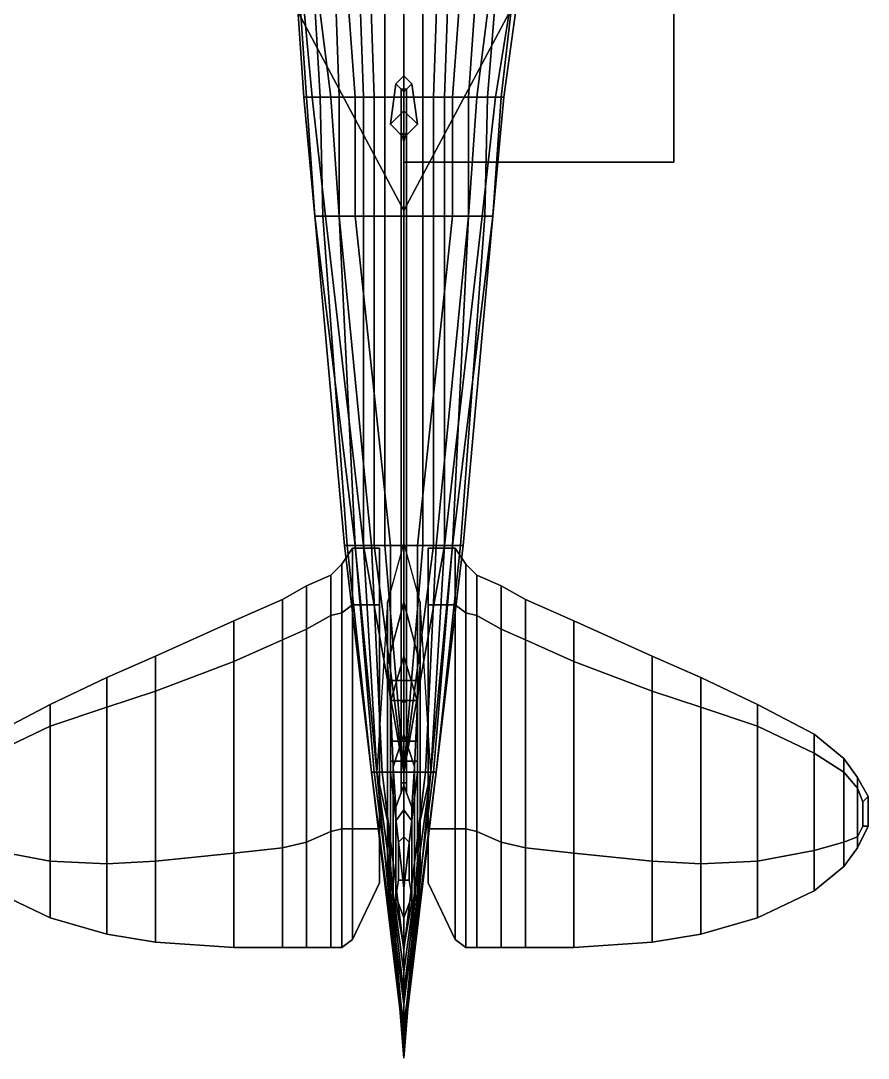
# Model space of a CAD drawing. Header units: millimetres. Extents: x -4.94 to 4.94, y -4.32 to 4.33.
# Drawn here: x -1.419 to 1.72, y -4.32 to -0.477 of the extents above; entities that cross this region are included whole.
import ezdxf

# ---------------------------------------------------------------- set-up
doc = ezdxf.new("R2010")
doc.units = ezdxf.units.MM
for name, color, linetype in [('shassis', 3, 'Continuous'), ('wheels', 2, 'Continuous'), ('wing1', 5, 'Continuous'), ('wing2', 1, 'Continuous')]:
    doc.layers.add(name, color=color, linetype=linetype)

msp = doc.modelspace()

# ---------------------------------------------------------------- linework, layer by layer
for points in [[(-0.43, 0.11, 1.77), (-0.42, 0.11, 1.5151), (-0.34, -0.76, 1.51), (-0.37, -0.76, 1.7)], [(-0.42, 0.11, 2), (-0.43, 0.11, 1.77), (-0.37, -0.76, 1.7), (-0.36, -0.76, 2.03)], [(-0.36, 0.11, 2.2), (-0.42, 0.11, 2), (-0.36, -0.76, 2.03), (-0.31, -0.76, 2.23)], [(-0.42, 0.11, 1.5151), (-0.38, 0.11, 1.3075), (-0.27, -0.76, 1.35), (-0.34, -0.76, 1.51)], [(-0.38, 0.11, 1.3075), (-0.2449, 0.11, 1.21), (-0.18, -0.76, 1.28), (-0.27, -0.76, 1.35)], [(-0.27, 0.11, 2.36), (-0.36, 0.11, 2.2), (-0.31, -0.76, 2.23), (-0.24, -0.76, 2.39)], [(-0.18, 0.11, 2.6), (-0.27, 0.11, 2.36), (-0.24, -0.76, 2.39), (-0.15, -0.76, 2.51)], [(-0.2449, 0.11, 1.21), (0, 0.11, 1.16), (0, -0.76, 1.24), (-0.18, -0.76, 1.28)], [(-0.14, 0.11, 2.65), (-0.18, 0.11, 2.6), (-0.15, -0.76, 2.51), (-0.11, -0.76, 2.53)], [(-0.07, 0.11, 2.69), (-0.14, 0.11, 2.65), (-0.11, -0.76, 2.53), (-0.07, -0.76, 2.56)], [(0, 0.11, 2.7), (-0.07, 0.11, 2.69), (-0.07, -0.76, 2.56), (0, -0.76, 2.57)], [(0.18, -0.76, 1.28), (0, -0.76, 1.24), (0, 0.11, 1.16), (0.2449, 0.11, 1.16)], [(0, -0.76, 2.57), (0.07, -0.76, 2.56), (0.07, 0.11, 2.69), (0, 0.11, 2.7)], [(0.07, -0.76, 2.56), (0.11, -0.76, 2.53), (0.14, 0.11, 2.65), (0.07, 0.11, 2.69)], [(0.11, -0.76, 2.53), (0.15, -0.76, 2.51), (0.18, 0.11, 2.6), (0.14, 0.11, 2.65)], [(0.15, -0.76, 2.51), (0.24, -0.76, 2.39), (0.3, 0.11, 2.36), (0.18, 0.11, 2.6)], [(0.27, -0.76, 1.35), (0.18, -0.76, 1.28), (0.2449, 0.11, 1.16), (0.38, 0.11, 1.3075)], [(0.24, -0.76, 2.39), (0.31, -0.76, 2.23), (0.38, 0.11, 2.22), (0.3, 0.11, 2.36)], [(0.34, -0.76, 1.51), (0.27, -0.76, 1.35), (0.38, 0.11, 1.3075), (0.48, 0.11, 1.5151)], [(0.31, -0.76, 2.23), (0.36, -0.76, 2.03), (0.46, 0.11, 2.04), (0.38, 0.11, 2.22)], [(0.37, -0.76, 1.7), (0.34, -0.76, 1.51), (0.48, 0.11, 1.5151), (0.49, 0.11, 1.77)], [(0.36, -0.76, 2.03), (0.37, -0.76, 1.7), (0.49, 0.11, 1.77), (0.46, 0.11, 2.04)], [(1, 0), (1, -1), (0, -1), (0, 0)], [(0, 0), (0, -1), (0, -1, 1), (0, 0, 1)], [(0, 0, 1), (0, -1, 1), (1, -1, 1), (1, 0, 1)], [(1, -1, 1), (1, -1), (1, 0), (1, 0, 1)], [(0, -0.81, 2.56), (-0.05, -0.86, 2.56), (-0.03, -0.71, 3.3), (0, -0.68, 3.3)], [(-0.03, -0.71, 3.3), (0, -0.74, 3.3), (0.03, -0.71, 3.3), (0, -0.68, 3.3)], [(0.05, -0.86, 2.56), (0, -0.81, 2.56), (0, -0.68, 3.3), (0.03, -0.71, 3.3)], [(-0.05, -0.86, 2.56), (0, -0.91, 2.56), (0, -0.74, 3.3), (-0.03, -0.71, 3.3)], [(0, -0.73, 3.3), (-0.01, -0.73, 3.29), (-0.01, -3.3, 3.39), (0, -3.3, 3.4)], [(-0.01, -0.73, 3.29), (0, -0.74, 3.28), (0, -3.3, 3.38), (-0.01, -3.3, 3.39)], [(0, -0.91, 2.56), (0.05, -0.86, 2.56), (0.03, -0.71, 3.3), (0, -0.74, 3.3)], [(0.01, -0.73, 3.29), (0, -0.73, 3.3), (0, -3.3, 3.4), (0.01, -3.3, 3.39)], [(0, -0.74, 3.28), (0.01, -0.73, 3.29), (0.01, -3.3, 3.39), (0, -3.3, 3.38)], [(-0.37, -0.76, 1.7), (-0.34, -0.76, 1.51), (-0.29, -1.2, 1.51), (-0.33, -1.2, 1.7)], [(-0.36, -0.76, 2.03), (-0.37, -0.76, 1.7), (-0.33, -1.2, 1.7), (-0.33, -1.2, 1.93)], [(-0.31, -0.76, 2.23), (-0.36, -0.76, 2.03), (-0.33, -1.2, 1.93), (-0.3, -1.2, 2.16)], [(-0.34, -0.76, 1.51), (-0.27, -0.76, 1.35), (-0.24, -1.2, 1.42), (-0.29, -1.2, 1.51)], [(-0.24, -0.76, 2.39), (-0.31, -0.76, 2.23), (-0.3, -1.2, 2.16), (-0.24, -1.2, 2.33)], [(-0.27, -0.76, 1.35), (-0.18, -0.76, 1.28), (-0.18, -1.2, 1.36), (-0.24, -1.2, 1.42)], [(-0.15, -0.76, 2.51), (-0.24, -0.76, 2.39), (-0.24, -1.2, 2.33), (-0.15, -1.2, 2.48)], [(-0.18, -0.76, 1.28), (0, -0.76, 1.24), (0, -1.2, 1.31), (-0.18, -1.2, 1.36)], [(-0.11, -0.76, 2.53), (-0.15, -0.76, 2.51), (-0.15, -1.2, 2.48), (-0.11, -1.2, 2.52)], [(-0.07, -0.76, 2.56), (-0.11, -0.76, 2.53), (-0.11, -1.2, 2.52), (-0.07, -1.2, 2.55)], [(0, -0.76, 2.57), (-0.07, -0.76, 2.56), (-0.07, -1.2, 2.55), (0, -1.2, 2.57)], [(0.18, -1.2, 1.36), (0, -1.2, 1.31), (0, -0.76, 1.24), (0.18, -0.76, 1.28)], [(0, -1.2, 2.57), (0.07, -1.2, 2.55), (0.07, -0.76, 2.56), (0, -0.76, 2.57)], [(0.07, -1.2, 2.55), (0.11, -1.2, 2.52), (0.11, -0.76, 2.53), (0.07, -0.76, 2.56)], [(0.11, -1.2, 2.52), (0.15, -1.2, 2.48), (0.15, -0.76, 2.51), (0.11, -0.76, 2.53)], [(0.15, -1.2, 2.48), (0.24, -1.2, 2.33), (0.24, -0.76, 2.39), (0.15, -0.76, 2.51)], [(0.24, -1.2, 1.42), (0.18, -1.2, 1.36), (0.18, -0.76, 1.28), (0.27, -0.76, 1.35)], [(0.29, -1.2, 1.51), (0.24, -1.2, 1.42), (0.27, -0.76, 1.35), (0.34, -0.76, 1.51)], [(0.24, -1.2, 2.33), (0.3, -1.2, 2.16), (0.31, -0.76, 2.23), (0.24, -0.76, 2.39)], [(0.33, -1.2, 1.7), (0.29, -1.2, 1.51), (0.34, -0.76, 1.51), (0.37, -0.76, 1.7)], [(0.3, -1.2, 2.16), (0.33, -1.2, 1.93), (0.36, -0.76, 2.03), (0.31, -0.76, 2.23)], [(0.33, -1.2, 1.93), (0.33, -1.2, 1.7), (0.37, -0.76, 1.7), (0.36, -0.76, 2.03)], [(0, -0.9, 2.5787), (-0.01, -0.89, 2.57), (-0.01, -3, 3.38), (0, -3, 3.39)], [(-0.01, -0.89, 2.57), (0, -0.93, 2.5613), (0, -3, 3.37), (-0.01, -3, 3.38)], [(0.01, -0.89, 2.57), (0, -0.9, 2.5787), (0, -3, 3.39), (0.01, -3, 3.38)], [(0, -0.93, 2.5613), (0.01, -0.89, 2.57), (0.01, -3, 3.38), (0, -3, 3.37)], [(0, -1, 1), (0, -1), (1, -1), (1, -1, 1)], [(-0.3, -1.2, 2.16), (-0.33, -1.2, 1.93), (-0.22, -2.42, 1.85), (-0.21, -2.42, 2.06)], [(-0.33, -1.2, 1.7), (-0.29, -1.2, 1.51), (-0.15, -2.42, 1.65), (-0.18, -2.42, 1.7)], [(-0.33, -1.2, 1.93), (-0.33, -1.2, 1.7), (-0.18, -2.42, 1.7), (-0.22, -2.42, 1.85)], [(-0.24, -1.2, 2.33), (-0.3, -1.2, 2.16), (-0.21, -2.42, 2.06), (-0.18, -2.42, 2.25)], [(-0.29, -1.2, 1.51), (-0.24, -1.2, 1.42), (-0.12, -2.42, 1.61), (-0.15, -2.42, 1.65)], [(-0.24, -1.2, 1.42), (-0.18, -1.2, 1.36), (-0.05, -2.42, 1.56), (-0.12, -2.42, 1.61)], [(-0.15, -1.2, 2.48), (-0.24, -1.2, 2.33), (-0.18, -2.42, 2.25), (-0.15, -2.42, 2.36)], [(-0.18, -1.2, 1.36), (0, -1.2, 1.31), (0, -2.42, 1.55), (-0.05, -2.42, 1.56)], [(-0.11, -1.2, 2.52), (-0.15, -1.2, 2.48), (-0.15, -2.42, 2.36), (-0.11, -2.42, 2.48)], [(-0.07, -1.2, 2.55), (-0.11, -1.2, 2.52), (-0.11, -2.42, 2.48), (-0.07, -2.42, 2.54)], [(0, -1.2, 2.57), (-0.07, -1.2, 2.55), (-0.07, -2.42, 2.54), (0, -2.42, 2.57)], [(0.05, -2.42, 1.56), (0, -2.42, 1.55), (0, -1.2, 1.31), (0.18, -1.2, 1.36)], [(0, -2.42, 2.57), (0.07, -2.42, 2.54), (0.07, -1.2, 2.55), (0, -1.2, 2.57)], [(0.12, -2.42, 1.61), (0.05, -2.42, 1.56), (0.18, -1.2, 1.36), (0.24, -1.2, 1.42)], [(0.07, -2.42, 2.54), (0.11, -2.42, 2.48), (0.11, -1.2, 2.52), (0.07, -1.2, 2.55)], [(0.11, -2.42, 2.48), (0.15, -2.42, 2.36), (0.15, -1.2, 2.48), (0.11, -1.2, 2.52)], [(0.15, -2.42, 1.65), (0.12, -2.42, 1.61), (0.24, -1.2, 1.42), (0.29, -1.2, 1.51)], [(0.18, -2.42, 1.7), (0.15, -2.42, 1.65), (0.29, -1.2, 1.51), (0.33, -1.2, 1.7)], [(0.15, -2.42, 2.36), (0.18, -2.42, 2.25), (0.24, -1.2, 2.33), (0.15, -1.2, 2.48)], [(0.22, -2.42, 1.85), (0.18, -2.42, 1.7), (0.33, -1.2, 1.7), (0.33, -1.2, 1.93)], [(0.18, -2.42, 2.25), (0.21, -2.42, 2.06), (0.3, -1.2, 2.16), (0.24, -1.2, 2.33)], [(0.21, -2.42, 2.06), (0.22, -2.42, 1.85), (0.33, -1.2, 1.93), (0.3, -1.2, 2.16)], [(-0.21, -2.42, 2.06), (-0.22, -2.42, 1.85), (-0.12, -3.26, 1.84), (-0.12, -3.26, 1.99)], [(-0.22, -2.42, 1.85), (-0.18, -2.42, 1.7), (-0.11, -3.26, 1.81), (-0.12, -3.26, 1.84)], [(-0.18, -2.42, 2.25), (-0.21, -2.42, 2.06), (-0.12, -3.26, 1.99), (-0.1, -3.26, 2.18)], [(-0.18, -2.42, 1.7), (-0.15, -2.42, 1.65), (-0.1, -3.26, 1.78), (-0.11, -3.26, 1.81)], [(-0.15, -2.42, 2.36), (-0.18, -2.42, 2.25), (-0.1, -3.26, 2.18), (0, -3.26, 2.36)], [(-0.15, -2.42, 1.65), (-0.12, -2.42, 1.61), (-0.08, -3.26, 1.76), (-0.1, -3.26, 1.78)], [(-0.11, -2.42, 2.48), (-0.15, -2.42, 2.36), (0, -3.26, 2.36), (0, -3.26, 2.48)], [(-0.12, -2.42, 1.61), (-0.05, -2.42, 1.56), (-0.05, -3.26, 1.73), (-0.08, -3.26, 1.76)], [(-0.07, -2.42, 2.54), (-0.11, -2.42, 2.48), (0, -3.26, 2.48), (0, -3.26, 2.54)], [(0, -2.42, 2.57), (-0.07, -2.42, 2.54), (0, -3.26, 2.54), (0, -3.26, 2.57)], [(0, -2.63, 2.6), (0, -2.41, 2.46), (-0.06, -2.63, 2.46), (-0.06, -2.86, 2.6)], [(-0.05, -2.42, 1.56), (0, -2.42, 1.55), (0, -3.26, 1.72), (-0.05, -3.26, 1.73)], [(0.06, -2.86, 2.6), (0.06, -2.63, 2.46), (0, -2.41, 2.46), (0, -2.63, 2.6)], [(0.05, -3.26, 1.73), (0, -3.26, 1.72), (0, -2.42, 1.55), (0.05, -2.42, 1.56)], [(0, -3.26, 2.36), (0.1, -3.26, 2.18), (0.18, -2.42, 2.25), (0.15, -2.42, 2.36)], [(0, -3.26, 2.57), (0, -3.26, 2.54), (0.07, -2.42, 2.54), (0, -2.42, 2.57)], [(0, -3.26, 2.54), (0, -3.26, 2.48), (0.11, -2.42, 2.48), (0.07, -2.42, 2.54)], [(0, -3.26, 2.48), (0, -3.26, 2.36), (0.15, -2.42, 2.36), (0.11, -2.42, 2.48)], [(0.08, -3.26, 1.76), (0.05, -3.26, 1.73), (0.05, -2.42, 1.56), (0.12, -2.42, 1.61)], [(0.1, -3.26, 1.78), (0.08, -3.26, 1.76), (0.12, -2.42, 1.61), (0.15, -2.42, 1.65)], [(0.1, -3.26, 2.18), (0.12, -3.26, 1.99), (0.21, -2.42, 2.06), (0.18, -2.42, 2.25)], [(0.11, -3.26, 1.81), (0.1, -3.26, 1.78), (0.15, -2.42, 1.65), (0.18, -2.42, 1.7)], [(0.12, -3.26, 1.84), (0.11, -3.26, 1.81), (0.18, -2.42, 1.7), (0.22, -2.42, 1.85)], [(0.12, -3.26, 1.99), (0.12, -3.26, 1.84), (0.22, -2.42, 1.85), (0.21, -2.42, 2.06)], [(-0.06, -2.63, 2.18), (-0.1, -3.26, 2.18), (-0.06, -3.44, 2.32), (-0.06, -2.63, 2.32)], [(-0.06, -2.63, 2.32), (-0.06, -3.44, 2.32), (-0.06, -3.57, 2.46), (-0.06, -2.63, 2.46)], [(0, -2.83, 2.78), (0, -2.63, 2.6), (-0.06, -2.86, 2.6), (-0.05, -3, 2.78)], [(-0.06, -2.63, 2.46), (-0.06, -3.57, 2.46), (-0.06, -3.66, 2.6), (-0.06, -2.86, 2.6)], [(0.05, -3, 2.78), (0.06, -2.86, 2.6), (0, -2.63, 2.6), (0, -2.83, 2.78)], [(0.06, -3.44, 2.32), (0.1, -3.26, 2.18), (0.06, -2.63, 2.18), (0.06, -2.63, 2.32)], [(0.06, -3.57, 2.46), (0.06, -3.44, 2.32), (0.06, -2.63, 2.32), (0.06, -2.63, 2.46)], [(0.06, -3.66, 2.6), (0.06, -3.57, 2.46), (0.06, -2.63, 2.46), (0.06, -2.86, 2.6)], [(0, -3.12, 3.05), (0, -2.83, 2.78), (-0.05, -3, 2.78), (-0.04, -3.24, 3.05)], [(0.04, -3.24, 3.05), (0.05, -3, 2.78), (0, -2.83, 2.78), (0, -3.12, 3.05)], [(-0.06, -2.86, 2.6), (-0.06, -3.66, 2.6), (-0.05, -3.71, 2.78), (-0.05, -3, 2.78)], [(0.05, -3.71, 2.78), (0.06, -3.66, 2.6), (0.06, -2.86, 2.6), (0.05, -3, 2.78)], [(-0.05, -3, 2.78), (-0.05, -3.71, 2.78), (-0.04, -3.74, 3.05), (-0.04, -3.24, 3.05)], [(0.04, -3.74, 3.05), (0.05, -3.71, 2.78), (0.05, -3, 2.78), (0.04, -3.24, 3.05)], [(0, -3.31, 3.22), (0, -3.12, 3.05), (-0.04, -3.24, 3.05), (-0.03, -3.39, 3.22)], [(0.03, -3.39, 3.22), (0.04, -3.24, 3.05), (0, -3.12, 3.05), (0, -3.31, 3.22)], [(-0.1, -3.26, 2.18), (-0.12, -3.26, 1.99), (0, -4.26, 2.09), (0, -4.29, 2.18)], [(-0.12, -3.26, 1.99), (-0.12, -3.26, 1.84), (0, -4.2, 2.02), (0, -4.26, 2.09)], [(-0.12, -3.26, 1.84), (-0.11, -3.26, 1.81), (0, -4.12, 1.96), (0, -4.2, 2.02)], [(-0.11, -3.26, 1.81), (-0.1, -3.26, 1.78), (0, -4, 1.91), (0, -4.12, 1.96)], [(-0.1, -3.26, 1.78), (-0.08, -3.26, 1.76), (0, -3.92, 1.89), (0, -4, 1.91)], [(-0.06, -3.44, 2.32), (-0.1, -3.26, 2.18), (0, -4.29, 2.18), (0, -4.32, 2.32)], [(-0.08, -3.26, 1.76), (-0.05, -3.26, 1.73), (0, -3.69, 1.82), (0, -3.92, 1.89)], [(-0.05, -3.26, 1.73), (0, -3.26, 1.72), (0, -3.46, 1.76), (0, -3.69, 1.82)], [(-0.04, -3.24, 3.05), (-0.04, -3.74, 3.05), (-0.03, -3.74, 3.22), (-0.03, -3.39, 3.22)], [(0, -4.29, 2.18), (0, -4.26, 2.09), (0.12, -3.26, 1.99), (0.1, -3.26, 2.18)], [(0, -4.12, 1.96), (0, -4, 1.91), (0.1, -3.26, 1.78), (0.11, -3.26, 1.81)], [(0, -3.92, 1.89), (0, -3.69, 1.82), (0.05, -3.26, 1.73), (0.08, -3.26, 1.76)], [(0, -3.69, 1.82), (0, -3.46, 1.76), (0, -3.26, 1.72), (0.05, -3.26, 1.73)], [(0, -4, 1.91), (0, -3.92, 1.89), (0.08, -3.26, 1.76), (0.1, -3.26, 1.78)], [(0, -4.26, 2.09), (0, -4.2, 2.02), (0.12, -3.26, 1.84), (0.12, -3.26, 1.99)], [(0, -4.2, 2.02), (0, -4.12, 1.96), (0.11, -3.26, 1.81), (0.12, -3.26, 1.84)], [(0, -4.32, 2.32), (0, -4.29, 2.18), (0.1, -3.26, 2.18), (0.06, -3.44, 2.32)], [(0.03, -3.74, 3.22), (0.04, -3.74, 3.05), (0.04, -3.24, 3.05), (0.03, -3.39, 3.22)], [(-0.01, -3.29, 3.41), (-0.01, -3.27, 3.17), (-0.01, -3.34, 3.17), (-0.01, -3.32, 3.41)], [(0.01, -3.29, 3.41), (0.01, -3.27, 3.17), (0.01, -3.34, 3.17), (0.01, -3.32, 3.41)], [(0, -3.4, 3.3), (0, -3.31, 3.22), (-0.03, -3.39, 3.22), (-0.03, -3.44, 3.3)], [(0.03, -3.44, 3.3), (0.03, -3.39, 3.22), (0, -3.31, 3.22), (0, -3.4, 3.3)], [(-0.03, -3.39, 3.22), (-0.03, -3.74, 3.22), (-0.03, -3.72, 3.3), (-0.03, -3.44, 3.3)], [(0, -3.5, 3.36), (0, -3.4, 3.3), (-0.03, -3.44, 3.3), (-0.02, -3.52, 3.34)], [(0.02, -3.52, 3.34), (0.03, -3.44, 3.3), (0, -3.4, 3.3), (0, -3.5, 3.36)], [(0.03, -3.72, 3.3), (0.03, -3.74, 3.22), (0.03, -3.39, 3.22), (0.03, -3.44, 3.3)], [(-0.06, -3.57, 2.46), (-0.06, -3.44, 2.32), (0, -4.32, 2.32), (0, -4.32, 2.46)], [(-0.03, -3.44, 3.3), (-0.03, -3.72, 3.3), (-0.02, -3.66, 3.34), (-0.02, -3.52, 3.34)], [(0, -4.32, 2.46), (0, -4.32, 2.32), (0.06, -3.44, 2.32), (0.06, -3.57, 2.46)], [(0.02, -3.66, 3.34), (0.03, -3.72, 3.3), (0.03, -3.44, 3.3), (0.02, -3.52, 3.34)], [(-0.02, -3.52, 3.34), (-0.02, -3.66, 3.34), (0, -3.66, 3.36), (0, -3.5, 3.36)], [(0, -3.5, 3.36), (0, -3.66, 3.36), (0.02, -3.66, 3.34), (0.02, -3.52, 3.34)], [(-0.06, -3.66, 2.6), (-0.06, -3.57, 2.46), (0, -4.32, 2.46), (0, -4.29, 2.6)], [(0, -4.29, 2.6), (0, -4.32, 2.46), (0.06, -3.57, 2.46), (0.06, -3.66, 2.6)], [(-0.05, -3.71, 2.78), (-0.06, -3.66, 2.6), (0, -4.29, 2.6), (0, -4.23, 2.78)], [(-0.02, -3.66, 3.34), (-0.03, -3.72, 3.3), (0, -3.8, 3.3), (0, -3.66, 3.36)], [(0, -4.23, 2.78), (0, -4.29, 2.6), (0.06, -3.66, 2.6), (0.05, -3.71, 2.78)], [(0, -3.66, 3.36), (0, -3.8, 3.3), (0.03, -3.72, 3.3), (0.02, -3.66, 3.34)], [(-0.04, -3.74, 3.05), (-0.05, -3.71, 2.78), (0, -4.23, 2.78), (0, -4.08, 3.05)], [(-0.03, -3.72, 3.3), (-0.03, -3.74, 3.22), (0, -3.91, 3.22), (0, -3.8, 3.3)], [(0, -4.08, 3.05), (0, -4.23, 2.78), (0.05, -3.71, 2.78), (0.04, -3.74, 3.05)], [(0, -3.8, 3.3), (0, -3.91, 3.22), (0.03, -3.74, 3.22), (0.03, -3.72, 3.3)], [(-0.03, -3.74, 3.22), (-0.04, -3.74, 3.05), (0, -4.08, 3.05), (0, -3.91, 3.22)], [(0, -3.91, 3.22), (0, -4.08, 3.05), (0.04, -3.74, 3.05), (0.03, -3.74, 3.22)]]:
    msp.add_3dface(points)
at = {"layer": 'shassis'}
for points in [[(-0.06, -2.85, 1.44), (-0.06, -2.85, 1.69), (-0.06, -2.93, 1.69), (-0.06, -2.93, 1.51)], [(-0.06, -2.9, 1.4), (-0.06, -2.85, 1.44), (-0.06, -2.93, 1.51), (-0.06, -2.92, 1.48)], [(0.06, -2.9, 1.4), (0.06, -2.85, 1.44), (0.06, -2.93, 1.51), (0.06, -2.92, 1.48)], [(0.06, -2.85, 1.44), (0.06, -2.85, 1.69), (0.06, -2.93, 1.69), (0.06, -2.93, 1.51)], [(-0.06, -3.08, 1.4), (-0.06, -2.9, 1.4), (-0.06, -2.92, 1.48), (-0.06, -3.08, 1.44)], [(0.06, -3.08, 1.4), (0.06, -2.9, 1.4), (0.06, -2.92, 1.48), (0.06, -3.08, 1.44)]]:
    msp.add_3dface(points, dxfattribs=at)
at = {"layer": 'wheels'}
for points in [[(0.05, -2.995, 1.5499), (0.05, -2.92, 1.42), (-0.05, -2.92, 1.42), (-0.05, -2.995, 1.5499)], [(0.05, -2.92, 1.42), (0.05, -2.995, 1.2901), (-0.05, -2.995, 1.2901), (-0.05, -2.92, 1.42)], [(-0.05, -2.995, 1.2901), (-0.05, -3.145, 1.2901), (-0.05, -3.22, 1.42), (-0.05, -2.92, 1.42)], [(-0.05, -2.92, 1.42), (-0.05, -3.22, 1.42), (-0.05, -3.145, 1.5499), (-0.05, -2.995, 1.5499)], [(0.05, -3.22, 1.42), (0.05, -2.92, 1.42), (0.05, -2.995, 1.5499), (0.05, -3.145, 1.5499)], [(0.05, -3.145, 1.2901), (0.05, -2.995, 1.2901), (0.05, -2.92, 1.42), (0.05, -3.22, 1.42)], [(0.05, -3.145, 1.5499), (0.05, -2.995, 1.5499), (-0.05, -2.995, 1.5499), (-0.05, -3.145, 1.5499)], [(0.05, -2.995, 1.2901), (0.05, -3.145, 1.2901), (-0.05, -3.145, 1.2901), (-0.05, -2.995, 1.2901)], [(0.05, -3.22, 1.42), (0.05, -3.145, 1.5499), (-0.05, -3.145, 1.5499), (-0.05, -3.22, 1.42)], [(0.05, -3.145, 1.2901), (0.05, -3.22, 1.42), (-0.05, -3.22, 1.42), (-0.05, -3.145, 1.2901)]]:
    msp.add_3dface(points, dxfattribs=at)
at = {"layer": 'wing1'}
for points in [[(0.42, 0.55, 1.59), (0, 0.55, 1.61), (0, -1.18, 1.4), (0.42, -0.39, 1.4)], [(0.42, -0.39, 1.4), (0, -1.18, 1.4), (0, 0.55, 1.16), (0.42, 0.55, 1.19)], [(0.19, -2.43, 2.26), (0.09, -2.43, 2.26), (0.09, -2.64, 2.33), (0.19, -2.64, 2.33)], [(0.19, -2.64, 2.19), (0.09, -2.64, 2.19), (0.09, -2.43, 2.26), (0.19, -2.43, 2.26)], [(0.23, -2.49, 2.26), (0.19, -2.43, 2.26), (0.19, -2.64, 2.33), (0.23, -2.67, 2.33)], [(0.23, -2.67, 2.19), (0.19, -2.64, 2.19), (0.19, -2.43, 2.26), (0.23, -2.49, 2.26)], [(0.27, -2.53, 2.26), (0.23, -2.49, 2.26), (0.23, -2.67, 2.33), (0.27, -2.68, 2.33)], [(0.27, -2.68, 2.19), (0.23, -2.67, 2.19), (0.23, -2.49, 2.26), (0.27, -2.53, 2.26)], [(0.36, -2.57, 2.26), (0.27, -2.53, 2.26), (0.27, -2.68, 2.33), (0.36, -2.73, 2.33)], [(0.36, -2.73, 2.19), (0.27, -2.68, 2.19), (0.27, -2.53, 2.26), (0.36, -2.57, 2.26)], [(0.45, -2.62, 2.26), (0.36, -2.57, 2.26), (0.36, -2.73, 2.33), (0.45, -2.77, 2.33)], [(0.45, -2.77, 2.19), (0.36, -2.73, 2.19), (0.36, -2.57, 2.26), (0.45, -2.62, 2.26)], [(0.09, -2.64, 2.33), (0.09, -3.47, 2.33), (0.19, -3.47, 2.33), (0.19, -2.64, 2.33)], [(0.19, -3.47, 2.19), (0.09, -3.47, 2.19), (0.09, -2.64, 2.19), (0.19, -2.64, 2.19)], [(0.19, -2.64, 2.33), (0.19, -3.47, 2.33), (0.23, -3.47, 2.33), (0.23, -2.67, 2.33)], [(0.23, -3.47, 2.19), (0.19, -3.47, 2.19), (0.19, -2.64, 2.19), (0.23, -2.67, 2.19)], [(0.63, -2.7, 2.26), (0.45, -2.62, 2.26), (0.45, -2.77, 2.33), (0.63, -2.85, 2.32)], [(0.63, -2.85, 2.21), (0.45, -2.77, 2.19), (0.45, -2.62, 2.26), (0.63, -2.7, 2.26)], [(0.23, -2.67, 2.33), (0.23, -3.47, 2.33), (0.27, -3.48, 2.33), (0.27, -2.68, 2.33)], [(0.27, -3.48, 2.19), (0.23, -3.47, 2.19), (0.23, -2.67, 2.19), (0.27, -2.68, 2.19)], [(0.27, -2.68, 2.33), (0.27, -3.48, 2.33), (0.36, -3.52, 2.33), (0.36, -2.73, 2.33)], [(0.36, -3.52, 2.19), (0.27, -3.48, 2.19), (0.27, -2.68, 2.19), (0.36, -2.73, 2.19)], [(0.92, -2.83, 2.26), (0.63, -2.7, 2.26), (0.63, -2.85, 2.32), (0.92, -2.96, 2.31)], [(0.92, -2.96, 2.21), (0.63, -2.85, 2.21), (0.63, -2.7, 2.26), (0.92, -2.83, 2.26)], [(0.36, -2.73, 2.33), (0.36, -3.52, 2.33), (0.45, -3.54, 2.33), (0.45, -2.77, 2.33)], [(0.45, -3.54, 2.19), (0.36, -3.52, 2.19), (0.36, -2.73, 2.19), (0.45, -2.77, 2.19)], [(0.45, -2.77, 2.33), (0.45, -3.54, 2.33), (0.63, -3.56, 2.32), (0.63, -2.85, 2.32)], [(0.63, -3.56, 2.21), (0.45, -3.54, 2.19), (0.45, -2.77, 2.19), (0.63, -2.85, 2.21)], [(1.1, -2.91, 2.26), (0.92, -2.83, 2.26), (0.92, -2.96, 2.31), (1.1, -3.02, 2.31)], [(1.1, -3.02, 2.22), (0.92, -2.96, 2.21), (0.92, -2.83, 2.26), (1.1, -2.91, 2.26)], [(0.63, -2.85, 2.32), (0.63, -3.56, 2.32), (0.92, -3.59, 2.31), (0.92, -2.96, 2.31)], [(0.92, -3.59, 2.21), (0.63, -3.56, 2.21), (0.63, -2.85, 2.21), (0.92, -2.96, 2.21)], [(1.31, -3.01, 2.26), (1.1, -2.91, 2.26), (1.1, -3.02, 2.31), (1.31, -3.09, 2.3)], [(1.31, -3.09, 2.22), (1.1, -3.02, 2.22), (1.1, -2.91, 2.26), (1.31, -3.01, 2.26)], [(0.92, -2.96, 2.31), (0.92, -3.59, 2.31), (1.1, -3.6, 2.31), (1.1, -3.02, 2.31)], [(1.1, -3.6, 2.22), (0.92, -3.59, 2.21), (0.92, -2.96, 2.21), (1.1, -3.02, 2.22)], [(1.1, -3.02, 2.31), (1.1, -3.6, 2.31), (1.31, -3.59, 2.3), (1.31, -3.09, 2.3)], [(1.31, -3.59, 2.22), (1.1, -3.6, 2.22), (1.1, -3.02, 2.22), (1.31, -3.09, 2.22)], [(1.52, -3.12, 2.26), (1.31, -3.01, 2.26), (1.31, -3.09, 2.3), (1.52, -3.19, 2.29)], [(1.52, -3.19, 2.23), (1.31, -3.09, 2.22), (1.31, -3.01, 2.26), (1.52, -3.12, 2.26)], [(1.31, -3.09, 2.3), (1.31, -3.59, 2.3), (1.52, -3.55, 2.29), (1.52, -3.19, 2.29)], [(1.52, -3.55, 2.23), (1.31, -3.59, 2.22), (1.31, -3.09, 2.22), (1.52, -3.19, 2.23)], [(1.63, -3.21, 2.26), (1.52, -3.12, 2.26), (1.52, -3.19, 2.29), (1.63, -3.26, 2.28)], [(1.63, -3.26, 2.24), (1.52, -3.19, 2.23), (1.52, -3.12, 2.26), (1.63, -3.21, 2.26)], [(1.52, -3.19, 2.29), (1.52, -3.55, 2.29), (1.63, -3.52, 2.28), (1.63, -3.26, 2.28)], [(1.63, -3.52, 2.24), (1.52, -3.55, 2.23), (1.52, -3.19, 2.23), (1.63, -3.26, 2.24)], [(1.68, -3.28, 2.26), (1.63, -3.21, 2.26), (1.63, -3.26, 2.28), (1.68, -3.32, 2.27)], [(1.68, -3.32, 2.24), (1.63, -3.26, 2.24), (1.63, -3.21, 2.26), (1.68, -3.28, 2.26)], [(1.63, -3.26, 2.28), (1.63, -3.52, 2.28), (1.68, -3.5, 2.27), (1.68, -3.32, 2.27)], [(1.68, -3.5, 2.24), (1.63, -3.52, 2.24), (1.63, -3.26, 2.24), (1.68, -3.32, 2.24)], [(1.72, -3.35, 2.26), (1.68, -3.28, 2.26), (1.68, -3.32, 2.27), (1.7, -3.37, 2.27)], [(1.7, -3.37, 2.24), (1.68, -3.32, 2.24), (1.68, -3.28, 2.26), (1.72, -3.35, 2.26)], [(1.68, -3.32, 2.27), (1.68, -3.5, 2.27), (1.7, -3.46, 2.27), (1.7, -3.37, 2.27)], [(1.7, -3.46, 2.24), (1.68, -3.5, 2.24), (1.68, -3.32, 2.24), (1.7, -3.37, 2.24)], [(1.7, -3.37, 2.27), (1.7, -3.46, 2.27), (1.72, -3.46, 2.26), (1.72, -3.35, 2.26)], [(1.72, -3.35, 2.26), (1.72, -3.46, 2.26), (1.7, -3.46, 2.24), (1.7, -3.37, 2.24)], [(0.19, -3.47, 2.33), (0.09, -3.47, 2.33), (0.09, -3.67, 2.26), (0.19, -3.88, 2.26)], [(0.19, -3.88, 2.26), (0.09, -3.67, 2.26), (0.09, -3.47, 2.19), (0.19, -3.47, 2.19)], [(0.23, -3.47, 2.33), (0.19, -3.47, 2.33), (0.19, -3.88, 2.26), (0.23, -3.91, 2.26)], [(0.23, -3.91, 2.26), (0.19, -3.88, 2.26), (0.19, -3.47, 2.19), (0.23, -3.47, 2.19)], [(0.27, -3.48, 2.33), (0.23, -3.47, 2.33), (0.23, -3.91, 2.26), (0.27, -3.91, 2.26)], [(0.27, -3.91, 2.26), (0.23, -3.91, 2.26), (0.23, -3.47, 2.19), (0.27, -3.48, 2.19)], [(0.36, -3.52, 2.33), (0.27, -3.48, 2.33), (0.27, -3.91, 2.26), (0.36, -3.91, 2.26)], [(0.36, -3.91, 2.26), (0.27, -3.91, 2.26), (0.27, -3.48, 2.19), (0.36, -3.52, 2.19)], [(1.7, -3.46, 2.27), (1.68, -3.5, 2.27), (1.68, -3.54, 2.26), (1.72, -3.46, 2.26)], [(1.72, -3.46, 2.26), (1.68, -3.54, 2.26), (1.68, -3.5, 2.24), (1.7, -3.46, 2.24)], [(0.45, -3.54, 2.33), (0.36, -3.52, 2.33), (0.36, -3.91, 2.26), (0.45, -3.91, 2.26)], [(0.45, -3.91, 2.26), (0.36, -3.91, 2.26), (0.36, -3.52, 2.19), (0.45, -3.54, 2.19)], [(1.63, -3.52, 2.28), (1.52, -3.55, 2.29), (1.52, -3.7, 2.26), (1.63, -3.61, 2.26)], [(1.63, -3.61, 2.26), (1.52, -3.7, 2.26), (1.52, -3.55, 2.23), (1.63, -3.52, 2.24)], [(1.68, -3.5, 2.27), (1.63, -3.52, 2.28), (1.63, -3.61, 2.26), (1.68, -3.54, 2.26)], [(1.68, -3.54, 2.26), (1.63, -3.61, 2.26), (1.63, -3.52, 2.24), (1.68, -3.5, 2.24)], [(0.63, -3.56, 2.32), (0.45, -3.54, 2.33), (0.45, -3.91, 2.26), (0.63, -3.91, 2.26)], [(0.63, -3.91, 2.26), (0.45, -3.91, 2.26), (0.45, -3.54, 2.19), (0.63, -3.56, 2.21)], [(0.92, -3.59, 2.31), (0.63, -3.56, 2.32), (0.63, -3.91, 2.26), (0.92, -3.89, 2.26)], [(0.92, -3.89, 2.26), (0.63, -3.91, 2.26), (0.63, -3.56, 2.21), (0.92, -3.59, 2.21)], [(1.52, -3.55, 2.29), (1.31, -3.59, 2.3), (1.31, -3.8, 2.26), (1.52, -3.7, 2.26)], [(1.52, -3.7, 2.26), (1.31, -3.8, 2.26), (1.31, -3.59, 2.22), (1.52, -3.55, 2.23)], [(1.1, -3.6, 2.31), (0.92, -3.59, 2.31), (0.92, -3.89, 2.26), (1.1, -3.86, 2.26)], [(1.1, -3.86, 2.26), (0.92, -3.89, 2.26), (0.92, -3.59, 2.21), (1.1, -3.6, 2.22)], [(1.31, -3.59, 2.3), (1.1, -3.6, 2.31), (1.1, -3.86, 2.26), (1.31, -3.8, 2.26)], [(1.31, -3.8, 2.26), (1.1, -3.86, 2.26), (1.1, -3.6, 2.22), (1.31, -3.59, 2.22)]]:
    msp.add_3dface(points, dxfattribs=at)
at = {"layer": 'wing2'}
for points in [[(-0.42, -0.39, 1.4), (0, -1.18, 1.4), (0, 0.55, 1.16), (-0.42, 0.55, 1.19)], [(-0.42, 0.55, 1.59), (0, 0.55, 1.61), (0, -1.18, 1.4), (-0.42, -0.39, 1.4)], [(-0.23, -2.49, 2.26), (-0.19, -2.43, 2.26), (-0.19, -2.64, 2.33), (-0.23, -2.67, 2.33)], [(-0.23, -2.67, 2.19), (-0.19, -2.64, 2.19), (-0.19, -2.43, 2.26), (-0.23, -2.49, 2.26)], [(-0.19, -2.43, 2.26), (-0.09, -2.43, 2.26), (-0.09, -2.64, 2.33), (-0.19, -2.64, 2.33)], [(-0.19, -2.64, 2.19), (-0.09, -2.64, 2.19), (-0.09, -2.43, 2.26), (-0.19, -2.43, 2.26)], [(-0.27, -2.53, 2.26), (-0.23, -2.49, 2.26), (-0.23, -2.67, 2.33), (-0.27, -2.68, 2.33)], [(-0.27, -2.68, 2.19), (-0.23, -2.67, 2.19), (-0.23, -2.49, 2.26), (-0.27, -2.53, 2.26)], [(-0.36, -2.57, 2.26), (-0.27, -2.53, 2.26), (-0.27, -2.68, 2.33), (-0.36, -2.73, 2.33)], [(-0.36, -2.73, 2.19), (-0.27, -2.68, 2.19), (-0.27, -2.53, 2.26), (-0.36, -2.57, 2.26)], [(-0.45, -2.62, 2.26), (-0.36, -2.57, 2.26), (-0.36, -2.73, 2.33), (-0.45, -2.77, 2.33)], [(-0.45, -2.77, 2.19), (-0.36, -2.73, 2.19), (-0.36, -2.57, 2.26), (-0.45, -2.62, 2.26)], [(-0.63, -2.7, 2.26), (-0.45, -2.62, 2.26), (-0.45, -2.77, 2.33), (-0.63, -2.85, 2.32)], [(-0.63, -2.85, 2.21), (-0.45, -2.77, 2.19), (-0.45, -2.62, 2.26), (-0.63, -2.7, 2.26)], [(-0.23, -3.47, 2.19), (-0.19, -3.47, 2.19), (-0.19, -2.64, 2.19), (-0.23, -2.67, 2.19)], [(-0.19, -2.64, 2.33), (-0.19, -3.47, 2.33), (-0.23, -3.47, 2.33), (-0.23, -2.67, 2.33)], [(-0.19, -3.47, 2.19), (-0.09, -3.47, 2.19), (-0.09, -2.64, 2.19), (-0.19, -2.64, 2.19)], [(-0.09, -2.64, 2.33), (-0.09, -3.47, 2.33), (-0.19, -3.47, 2.33), (-0.19, -2.64, 2.33)], [(-0.36, -3.52, 2.19), (-0.27, -3.48, 2.19), (-0.27, -2.68, 2.19), (-0.36, -2.73, 2.19)], [(-0.27, -2.68, 2.33), (-0.27, -3.48, 2.33), (-0.36, -3.52, 2.33), (-0.36, -2.73, 2.33)], [(-0.27, -3.48, 2.19), (-0.23, -3.47, 2.19), (-0.23, -2.67, 2.19), (-0.27, -2.68, 2.19)], [(-0.23, -2.67, 2.33), (-0.23, -3.47, 2.33), (-0.27, -3.48, 2.33), (-0.27, -2.68, 2.33)], [(-0.92, -2.83, 2.26), (-0.63, -2.7, 2.26), (-0.63, -2.85, 2.32), (-0.92, -2.96, 2.31)], [(-0.92, -2.96, 2.21), (-0.63, -2.85, 2.21), (-0.63, -2.7, 2.26), (-0.92, -2.83, 2.26)], [(-0.45, -3.54, 2.19), (-0.36, -3.52, 2.19), (-0.36, -2.73, 2.19), (-0.45, -2.77, 2.19)], [(-0.36, -2.73, 2.33), (-0.36, -3.52, 2.33), (-0.45, -3.54, 2.33), (-0.45, -2.77, 2.33)], [(-0.63, -3.56, 2.21), (-0.45, -3.54, 2.19), (-0.45, -2.77, 2.19), (-0.63, -2.85, 2.21)], [(-0.45, -2.77, 2.33), (-0.45, -3.54, 2.33), (-0.63, -3.56, 2.32), (-0.63, -2.85, 2.32)], [(-1.1, -2.91, 2.26), (-0.92, -2.83, 2.26), (-0.92, -2.96, 2.31), (-1.1, -3.02, 2.31)], [(-1.1, -3.02, 2.22), (-0.92, -2.96, 2.21), (-0.92, -2.83, 2.26), (-1.1, -2.91, 2.26)], [(-0.92, -3.59, 2.21), (-0.63, -3.56, 2.21), (-0.63, -2.85, 2.21), (-0.92, -2.96, 2.21)], [(-0.63, -2.85, 2.32), (-0.63, -3.56, 2.32), (-0.92, -3.59, 2.31), (-0.92, -2.96, 2.31)], [(-1.31, -3.01, 2.26), (-1.1, -2.91, 2.26), (-1.1, -3.02, 2.31), (-1.31, -3.09, 2.3)], [(-1.31, -3.09, 2.22), (-1.1, -3.02, 2.22), (-1.1, -2.91, 2.26), (-1.31, -3.01, 2.26)], [(-1.1, -3.6, 2.22), (-0.92, -3.59, 2.21), (-0.92, -2.96, 2.21), (-1.1, -3.02, 2.22)], [(-0.92, -2.96, 2.31), (-0.92, -3.59, 2.31), (-1.1, -3.6, 2.31), (-1.1, -3.02, 2.31)], [(-1.52, -3.12, 2.26), (-1.31, -3.01, 2.26), (-1.31, -3.09, 2.3), (-1.52, -3.19, 2.29)], [(-1.52, -3.19, 2.23), (-1.31, -3.09, 2.22), (-1.31, -3.01, 2.26), (-1.52, -3.12, 2.26)], [(-1.31, -3.59, 2.22), (-1.1, -3.6, 2.22), (-1.1, -3.02, 2.22), (-1.31, -3.09, 2.22)], [(-1.1, -3.02, 2.31), (-1.1, -3.6, 2.31), (-1.31, -3.59, 2.3), (-1.31, -3.09, 2.3)], [(-1.52, -3.55, 2.23), (-1.31, -3.59, 2.22), (-1.31, -3.09, 2.22), (-1.52, -3.19, 2.23)], [(-1.31, -3.09, 2.3), (-1.31, -3.59, 2.3), (-1.52, -3.55, 2.29), (-1.52, -3.19, 2.29)], [(-0.36, -3.91, 2.26), (-0.27, -3.91, 2.26), (-0.27, -3.48, 2.19), (-0.36, -3.52, 2.19)], [(-0.36, -3.52, 2.33), (-0.27, -3.48, 2.33), (-0.27, -3.91, 2.26), (-0.36, -3.91, 2.26)], [(-0.27, -3.91, 2.26), (-0.23, -3.91, 2.26), (-0.23, -3.47, 2.19), (-0.27, -3.48, 2.19)], [(-0.27, -3.48, 2.33), (-0.23, -3.47, 2.33), (-0.23, -3.91, 2.26), (-0.27, -3.91, 2.26)], [(-0.23, -3.47, 2.33), (-0.19, -3.47, 2.33), (-0.19, -3.88, 2.26), (-0.23, -3.91, 2.26)], [(-0.23, -3.91, 2.26), (-0.19, -3.88, 2.26), (-0.19, -3.47, 2.19), (-0.23, -3.47, 2.19)], [(-0.19, -3.47, 2.33), (-0.09, -3.47, 2.33), (-0.09, -3.67, 2.26), (-0.19, -3.88, 2.26)], [(-0.19, -3.88, 2.26), (-0.09, -3.67, 2.26), (-0.09, -3.47, 2.19), (-0.19, -3.47, 2.19)], [(-0.45, -3.91, 2.26), (-0.36, -3.91, 2.26), (-0.36, -3.52, 2.19), (-0.45, -3.54, 2.19)], [(-0.45, -3.54, 2.33), (-0.36, -3.52, 2.33), (-0.36, -3.91, 2.26), (-0.45, -3.91, 2.26)], [(-1.52, -3.55, 2.29), (-1.31, -3.59, 2.3), (-1.31, -3.8, 2.26), (-1.52, -3.7, 2.26)], [(-1.52, -3.7, 2.26), (-1.31, -3.8, 2.26), (-1.31, -3.59, 2.22), (-1.52, -3.55, 2.23)], [(-0.92, -3.89, 2.26), (-0.63, -3.91, 2.26), (-0.63, -3.56, 2.21), (-0.92, -3.59, 2.21)], [(-0.92, -3.59, 2.31), (-0.63, -3.56, 2.32), (-0.63, -3.91, 2.26), (-0.92, -3.89, 2.26)], [(-0.63, -3.91, 2.26), (-0.45, -3.91, 2.26), (-0.45, -3.54, 2.19), (-0.63, -3.56, 2.21)], [(-0.63, -3.56, 2.32), (-0.45, -3.54, 2.33), (-0.45, -3.91, 2.26), (-0.63, -3.91, 2.26)], [(-1.31, -3.8, 2.26), (-1.1, -3.86, 2.26), (-1.1, -3.6, 2.22), (-1.31, -3.59, 2.22)], [(-1.31, -3.59, 2.3), (-1.1, -3.6, 2.31), (-1.1, -3.86, 2.26), (-1.31, -3.8, 2.26)], [(-1.1, -3.86, 2.26), (-0.92, -3.89, 2.26), (-0.92, -3.59, 2.21), (-1.1, -3.6, 2.22)], [(-1.1, -3.6, 2.31), (-0.92, -3.59, 2.31), (-0.92, -3.89, 2.26), (-1.1, -3.86, 2.26)]]:
    msp.add_3dface(points, dxfattribs=at)

doc.saveas('drawing.dxf')
